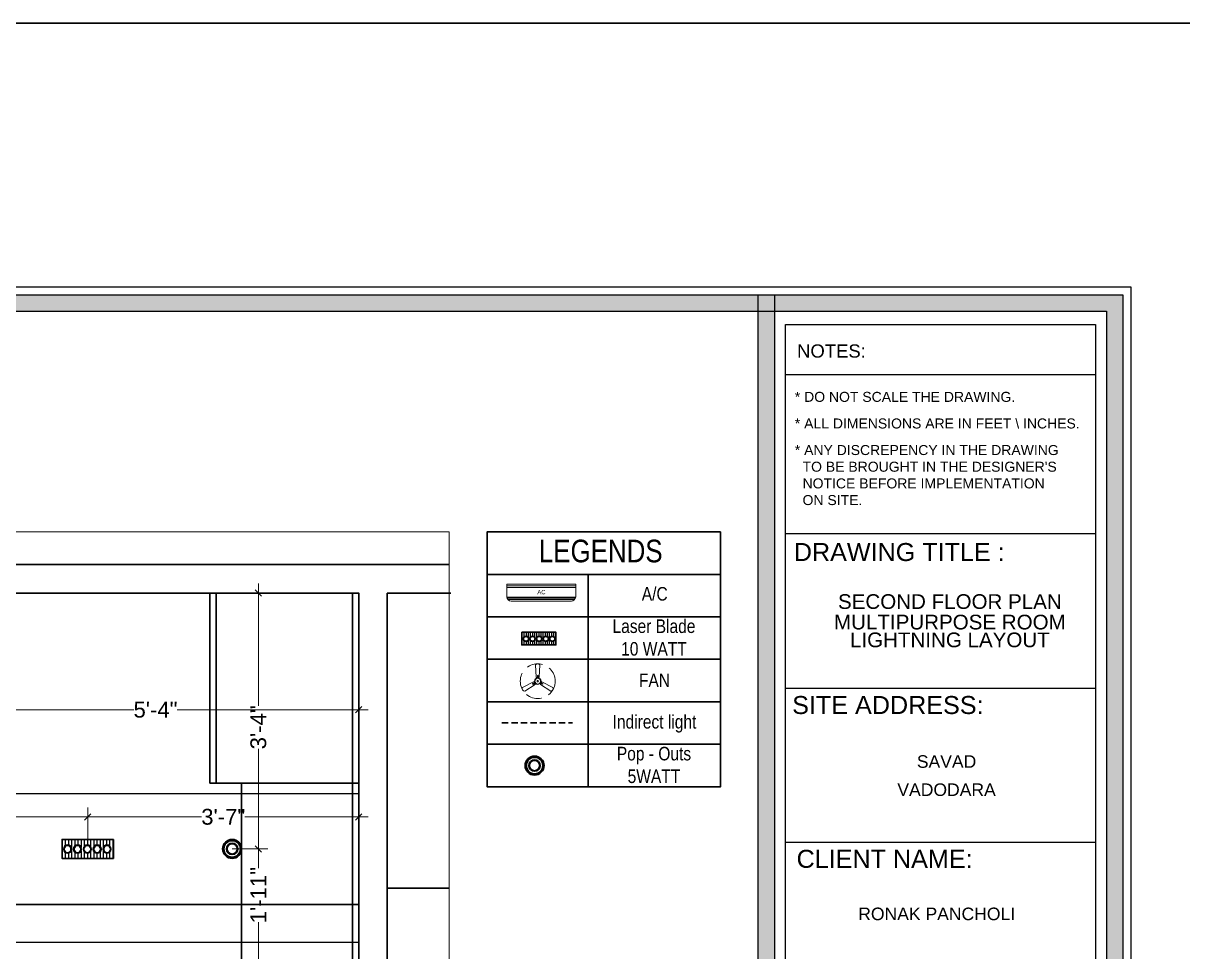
# Model space of a CAD drawing. Header units: millimetres. Extents: x 143362 to 145167, y -178521 to -176194.
# Drawn here: x 143614.9 to 143798.1, y -176340.7 to -176194.1 of the extents above; entities that cross this region are included whole.
import ezdxf
from ezdxf.enums import TextEntityAlignment as Align

# ---------------------------------------------------------------- set-up
doc = ezdxf.new("R2010")
doc.units = ezdxf.units.MM
doc.header["$MEASUREMENT"] = 0
doc.header["$PDMODE"] = 2
doc.linetypes.add('DASHED', pattern=[0.75, 0.5, -0.25])
doc.linetypes.add('DASHEDX2', pattern=[1.5, 1, -0.5])
doc.layers.get('Defpoints').update_dxf_attribs({"color": 220})
for name, color, linetype, lineweight in [('dim05', 1, 'Continuous', 13), ('Electrical', 84, 'Continuous', 30), ('FALSE CEILING', 6, 'Continuous', 30), ('FUR1', 22, 'Continuous', 0), ('FURNITURE', 32, 'Continuous', 9), ('furniture 1', 32, 'Continuous', 30), ('Labelling', 1, 'Continuous', 25), ('NAME PLATE', 7, 'Continuous', 25), ('SECOND FLOOR', 7, 'Continuous', 9), ('SECOND FLOOR  ( PLINE )', 251, 'Continuous', 30), ('wall', 7, 'Continuous', 30)]:
    doc.layers.add(name, color=color, linetype=linetype, lineweight=lineweight)
doc.layers.add('hatch', color=250, linetype='Continuous', lineweight=9, transparency=0.5)
doc.layers.add('XX~SLAB ( PLINE )', color=251, linetype='Continuous', plot=False)
doc.styles.add('Aerial', font='arial.ttf')
doc.styles.add('Arial', font='arial.ttf')
doc.styles.get("Standard").update_dxf_attribs({"font": 'arial.ttf', "height": 6})
doc.styles.add('style4', font='ARIALN.TTF')
doc.dimstyles.new('Cn_BT_9 ( BOLD )', dxfattribs={"dimtxt": 2.5, "dimasz": 1, "dimexe": 1.5, "dimexo": 0, "dimgap": 0.09, "dimtad": 0, "dimdec": 0, "dimzin": 3, "dimdsep": 46, "dimlunit": 4, "dimtxsty": 'Aerial', "dimblk": 'OBLIQUE', "dimcen": 0.09, "dimdle": 1.5, "dimclrd": 1, "dimclre": 1, "dimclrt": 5, "dimadec": 0, "dimazin": 0, "dimtfac": 0.75, "dimtdec": 0, "dimtofl": 0, "dimtmove": 0, "dimatfit": 3, "dimldrblk": 'OBLIQUE', "dimfxl": 0, "dimtolj": 1, "dimtzin": 0, "dimlwd": 15, "dimlwe": 15, "dimarcsym": 0})

# ---------------------------------------------------------------- blocks, each defined once
blk = doc.blocks.new('ceiling')
at = {"layer": 'FURNITURE', "color": 9, "lineweight": 30, "true_color": 0xc7c8ca}
blk.add_line((143113.89, -176876.42), (143095.39, -176876.42), dxfattribs=at)
at = {"layer": 'FURNITURE', "color": 9, "lineweight": 30, "ltscale": 10, "true_color": 0xc7c8ca}
for points in [[(143090.39, -176876.42), (143113.89, -176876.42), (143113.89, -176846.42), (143090.39, -176846.42)], [(143090.39, -176876.42), (143091.39, -176876.42), (143091.39, -176846.42), (143090.39, -176846.42)], [(143112.89, -176996.42), (143113.89, -176996.42), (143113.89, -176846.42), (143112.89, -176846.42)], [(143113.89, -176876.42), (143113.89, -176978.5), (143095.39, -176978.5), (143095.39, -176876.42)]]:
    blk.add_lwpolyline(points, close=True, dxfattribs=at)
blk = doc.blocks.new('LAYOUT FILE')
at = {"layer": 'NAME PLATE', "true_color": 0xd39e00}
h = blk.add_hatch(color=42, dxfattribs=at)
h.paths.add_polyline_path([(3346889.83, -513806.18), (3346889.83, -514260.7), (3347535.56, -514260.7), (3347535.56, -513806.18)])
h.paths.add_polyline_path([(3346894.36, -513810.71), (3347531.03, -513810.71), (3347531.03, -514256.17), (3346894.36, -514256.17)], flags=16)
blk.add_hatch(color=42, dxfattribs=at).paths.add_polyline_path([(3347433.6, -514256.17), (3347438.13, -514256.17), (3347438.13, -513806.18), (3347433.6, -513806.18)])
at = {"layer": 'NAME PLATE', "color": 42, "true_color": 0xd39e00}
for p, q in [((3347527.96, -513828.55), (3347441.2, -513828.55)), ((3347527.96, -513872.99), (3347441.2, -513872.99)), ((3347527.96, -513916.26), (3347441.2, -513916.26)), ((3347527.96, -513959.27), (3347441.2, -513959.27))]:
    blk.add_line(p, q, dxfattribs=at)
for points in [[(3346887.56, -513803.91), (3347537.83, -513803.91), (3347537.83, -514262.96), (3346887.56, -514262.96)], [(3346889.83, -513806.18), (3347535.56, -513806.18), (3347535.56, -514260.7), (3346889.83, -514260.7)], [(3347433.6, -514256.17), (3347433.6, -513806.18), (3347438.13, -513806.18), (3347438.13, -514256.17)], [(3346894.36, -513810.71), (3347531.03, -513810.71), (3347531.03, -514256.17), (3346894.36, -514256.17)], [(3347441.2, -514252.44), (3347441.2, -513814.44), (3347527.96, -513814.44), (3347527.96, -514252.44)]]:
    blk.add_lwpolyline(points, close=True, dxfattribs=at)
at = {"layer": 'NAME PLATE', "style": 'Arial'}
for s, height, p in [('NOTES:', 3.699, (3347454.07, -513823.73)), ('DRAWING TITLE : ', 5.0338, (3347474.01, -513880.61)), ('SITE ADDRESS:', 5.0338, (3347469.85, -513923.39)), ('CLIENT NAME:', 5.0338, (3347468.93, -513966.4))]:
    blk.add_text(s, height=height, dxfattribs=at).set_placement(p, align=Align.CENTER)
at = {"layer": 'NAME PLATE', "char_height": 2.7974, "width": 108.0765, "attachment_point": 1, "style": 'Arial'}
for s, insert in [('* DO NOT SCALE THE DRAWING.', (3347443.82, -513833.31, 0)), ('* ALL DIMENSIONS ARE IN FEET \\\\ INCHES.', (3347443.82, -513840.75, 0)), ("* ANY DISCREPENCY IN THE DRAWING \\P  TO BE BROUGHT IN THE DESIGNER'S\\P  NOTICE BEFORE IMPLEMENTATION \\P  ON SITE.", (3347443.82, -513848.18, 0))]:
    blk.add_mtext(s, dxfattribs=dict(at, insert=insert))
blk = doc.blocks.new('w')
at = {"layer": 'Electrical', "lineweight": 25, "true_color": 0x000000}
h = blk.add_hatch(dxfattribs=at)
h.set_pattern_fill('ANSI31', color=18, scale=4, angle=225)
h.set_pattern_definition([(270, (3371208.62173, -539867.7139), (0.5, -2e-16), [])])
h.paths.add_polyline_path([(3358215.1, -518899.88), (3358215.97, -518898.83, -0.675401), (3358216.43, -518897.69, -0.15536), (3358216.81, -518897.81), (3358217.43, -518897.06), (3358217.43, -518896.88), (3358209.34, -518896.88), (3358209.34, -518899.88)])
h.paths.add_polyline_path([(3358210.2, -518899.01, -1), (3358210.2, -518897.69, -1)], flags=16)
h.paths.add_polyline_path([(3358211.76, -518897.69, -1), (3358211.76, -518899.01, -1)], flags=16)
h.paths.add_polyline_path([(3358210.2, -518898.88, -1), (3358210.2, -518897.82, -1)], flags=0)
h.paths.add_polyline_path([(3358211.76, -518897.82, -1), (3358211.76, -518898.88, -1)], flags=0)
h.paths.add_polyline_path([(3358213.32, -518897.69, -1), (3358213.32, -518899.01, -1)], flags=16)
h.paths.add_polyline_path([(3358213.32, -518897.82, -1), (3358213.32, -518898.88, -1)], flags=0)
h.paths.add_polyline_path([(3358214.87, -518897.69, -1), (3358214.87, -518899.01, -1)], flags=16)
h.paths.add_polyline_path([(3358214.87, -518897.82, -1), (3358214.87, -518898.88, -1)], flags=0)
h.paths.add_polyline_path([(3358215.97, -518898.83), (3358215.1, -518899.88), (3358217.43, -518899.88), (3358217.43, -518897.06), (3358216.81, -518897.81, -0.731062), (3358216.43, -518899.01, -0.193744)], flags=17)
at = {"layer": 'Electrical', "color": 240, "true_color": 0xed1f24}
blk.add_lwpolyline([(3358217.43, -518899.88), (3358209.34, -518899.88), (3358209.34, -518896.88), (3358217.43, -518896.88)], close=True, dxfattribs=at)
at = {"layer": 'Electrical', "color": 18, "lineweight": 25, "true_color": 0x000000}
for centre, radius in [((3358210.2, -518898.35), 0.662), ((3358211.76, -518898.35), 0.662), ((3358213.32, -518898.35), 0.662), ((3358214.87, -518898.35), 0.662), ((3358216.43, -518898.35), 0.662), ((3358210.2, -518898.35), 0.53), ((3358211.76, -518898.35), 0.53), ((3358213.32, -518898.35), 0.53), ((3358214.87, -518898.35), 0.53), ((3358216.43, -518898.35), 0.53)]:
    blk.add_circle(centre, radius, dxfattribs=at)
blk = doc.blocks.new('_Oblique')
at = {"layer": 'wall', "color": 0, "lineweight": -2}
blk.add_line((-0.5, -0.5), (0.5, 0.5), dxfattribs=at)
blk = doc.blocks.new('*D187')
at = {"layer": 'Defpoints', "color": 0, "ltscale": 10, "transparency": 16777216}
for p in [(143625.13, -176319.4), (143582.33, -176322.96, -0.88), (143625.13, -176322.96, -0.88)]:
    blk.add_point(p, dxfattribs=at)
at = {"layer": 'FURNITURE', "color": 1, "lineweight": 15, "ltscale": 10, "transparency": 16777216}
for p, q in [((143582.33, -176322.96), (143582.33, -176317.9)), ((143625.13, -176322.96), (143625.13, -176317.9)), ((143580.83, -176319.4), (143600.31, -176319.4)), ((143626.63, -176319.4), (143607.14, -176319.4))]:
    blk.add_line(p, q, dxfattribs=at)
at = {"layer": 'FURNITURE', "color": 1, "lineweight": 15, "ltscale": 10, "transparency": 16777216, "rotation": 180}
blk.add_blockref('_Oblique', (143582.33, -176319.4), dxfattribs=at)
at = {"layer": 'FURNITURE', "color": 1, "lineweight": 15, "ltscale": 10, "transparency": 16777216}
blk.add_blockref('_Oblique', (143625.13, -176319.4), dxfattribs=at)
at = {"layer": 'FURNITURE', "color": 5, "ltscale": 10, "transparency": 16777216, "insert": (143603.73, -176319.4), "char_height": 2.5, "attachment_point": 5, "style": 'Aerial'}
blk.add_mtext('\\A1;3\'-7"', dxfattribs=at)
blk = doc.blocks.new('*D188')
at = {"layer": 'Defpoints', "color": 0, "ltscale": 10, "transparency": 16777216}
for p in [(143667.93, -176319.4), (143625.13, -176322.96, -0.88), (143667.93, -176324.46, -0.88)]:
    blk.add_point(p, dxfattribs=at)
at = {"layer": 'FURNITURE', "color": 1, "lineweight": 15, "ltscale": 10, "transparency": 16777216}
for p, q in [((143625.13, -176322.96), (143625.13, -176317.9)), ((143667.93, -176324.46), (143667.93, -176317.9)), ((143623.63, -176319.4), (143643.11, -176319.4)), ((143669.43, -176319.4), (143649.94, -176319.4))]:
    blk.add_line(p, q, dxfattribs=at)
at = {"layer": 'FURNITURE', "color": 1, "lineweight": 15, "ltscale": 10, "transparency": 16777216, "rotation": 180}
blk.add_blockref('_Oblique', (143625.13, -176319.4), dxfattribs=at)
at = {"layer": 'FURNITURE', "color": 1, "lineweight": 15, "ltscale": 10, "transparency": 16777216}
blk.add_blockref('_Oblique', (143667.93, -176319.4), dxfattribs=at)
at = {"layer": 'FURNITURE', "color": 5, "ltscale": 10, "transparency": 16777216, "insert": (143646.53, -176319.4), "char_height": 2.5, "attachment_point": 5, "style": 'Aerial'}
blk.add_mtext('\\A1;3\'-7"', dxfattribs=at)
blk = doc.blocks.new('3we')
at = {"layer": 'Electrical', "color": 18, "ltscale": 8, "true_color": 0x000000}
for radius in [1.5, 1.3, 0.904, 0.804]:
    blk.add_circle((56069.75, 46700.94), radius, dxfattribs=at)
blk = doc.blocks.new('*D196')
at = {"layer": 'Defpoints', "color": 0, "ltscale": 10, "transparency": 16777216}
for p in [(143647.93, -176324.46, -1.01), (143652.08, -176324.46), (143647.93, -176347.07)]:
    blk.add_point(p, dxfattribs=at)
at = {"layer": 'FURNITURE', "color": 1, "lineweight": 15, "ltscale": 10, "transparency": 16777216}
for p, q in [((143652.08, -176322.96), (143652.08, -176327.5)), ((143647.93, -176324.46), (143653.58, -176324.46)), ((143652.08, -176348.57), (143652.08, -176336.03)), ((143647.93, -176347.07), (143653.58, -176347.07))]:
    blk.add_line(p, q, dxfattribs=at)
for p, rotation in [((143652.08, -176324.46), 90), ((143652.08, -176347.07), 270)]:
    blk.add_blockref('_Oblique', p, dxfattribs=dict(at, rotation=rotation))
at = {"layer": 'FURNITURE', "color": 5, "ltscale": 10, "transparency": 16777216, "insert": (143652.08, -176331.76), "char_height": 2.5, "attachment_point": 5, "rotation": 90, "style": 'Aerial'}
blk.add_mtext('\\A1;1\'-11"', dxfattribs=at)
blk = doc.blocks.new('*D197')
at = {"layer": 'Defpoints', "color": 0, "ltscale": 10, "transparency": 16777216}
for p in [(143650.86, -176284.07), (143652.08, -176284.07), (143647.93, -176324.46, -1.01)]:
    blk.add_point(p, dxfattribs=at)
at = {"layer": 'FURNITURE', "color": 1, "lineweight": 15, "ltscale": 10, "transparency": 16777216}
for p, q in [((143652.08, -176282.57), (143652.08, -176301.85)), ((143650.86, -176284.07), (143653.58, -176284.07)), ((143652.08, -176325.96), (143652.08, -176308.68)), ((143647.93, -176324.46), (143653.58, -176324.46))]:
    blk.add_line(p, q, dxfattribs=at)
for p, rotation in [((143652.08, -176284.07), 90), ((143652.08, -176324.46), 270)]:
    blk.add_blockref('_Oblique', p, dxfattribs=dict(at, rotation=rotation))
at = {"layer": 'FURNITURE', "color": 5, "ltscale": 10, "transparency": 16777216, "insert": (143652.08, -176305.26), "char_height": 2.5, "attachment_point": 5, "rotation": 90, "style": 'Aerial'}
blk.add_mtext('\\A1;3\'-4"', dxfattribs=at)
blk = doc.blocks.new('zw$7A8B')
at = {"layer": 'Electrical', "lineweight": 9}
for p, q in [((0, 12), (0, 2.9)), ((0.28, 2.07), (47.72, 2.07)), ((0.81, 1.24), (47.19, 1.24)), ((3.04, 0), (44.96, 0))]:
    blk.add_line(p, q, dxfattribs=at)
at = {"layer": 'Electrical', "lineweight": 9, "ltscale": 2}
for p, q in [((0, 12), (48, 12)), ((0, 2.9), (0, 12)), ((48, 12), (48, 2.9)), ((48, 2.9), (0, 2.9))]:
    blk.add_line(p, q, dxfattribs=at)
at = {"layer": 'Electrical', "lineweight": 9, "ltscale": 15}
for p, q in [((0, 10.69), (48, 10.69)), ((0, 9.53), (48, 9.53))]:
    blk.add_line(p, q, dxfattribs=at)
at = {"layer": 'Electrical', "lineweight": 9}
for centre, start, end in [((3.61, 3.64), 191.54791, 261.14859), ((44.39, 3.64), 278.85141, 348.45209)]:
    blk.add_arc(centre, 3.68, start, end, dxfattribs=at)
at = {"layer": 'Electrical', "ltscale": 10, "insert": (21.28, 7.81), "char_height": 2.929, "width": 6.7046, "attachment_point": 1}
blk.add_mtext('AC', dxfattribs=at)
blk = doc.blocks.new('li')
at = {"layer": 'Electrical', "lineweight": 25, "true_color": 0x000000}
h = blk.add_hatch(dxfattribs=at)
h.set_pattern_fill('ANSI31', color=18, scale=1.869852, angle=225)
h.set_pattern_definition([(270, (40635.46509, -51051.5062), (0.2337314993, -1e-16), [])])
h.paths.add_polyline_path([(34561.47, -41249.82), (34561.88, -41249.33, -0.675401), (34562.09, -41248.79, -0.15536), (34562.27, -41248.85), (34562.56, -41248.5), (34562.56, -41248.42), (34558.78, -41248.42), (34558.78, -41249.82)])
h.paths.add_polyline_path([(34559.19, -41249.41, -1), (34559.19, -41248.79, -1)], flags=16)
h.paths.add_polyline_path([(34559.91, -41248.79, -1), (34559.91, -41249.41, -1)], flags=16)
h.paths.add_polyline_path([(34559.19, -41249.35, -1), (34559.19, -41248.86, -1)], flags=0)
h.paths.add_polyline_path([(34559.91, -41248.86, -1), (34559.91, -41249.35, -1)], flags=0)
h.paths.add_polyline_path([(34560.64, -41248.79, -1), (34560.64, -41249.41, -1)], flags=16)
h.paths.add_polyline_path([(34560.64, -41248.86, -1), (34560.64, -41249.35, -1)], flags=0)
h.paths.add_polyline_path([(34561.37, -41248.79, -1), (34561.37, -41249.41, -1)], flags=16)
h.paths.add_polyline_path([(34561.37, -41248.86, -1), (34561.37, -41249.35, -1)], flags=0)
h.paths.add_polyline_path([(34561.88, -41249.33), (34561.47, -41249.82), (34562.56, -41249.82), (34562.56, -41248.5), (34562.27, -41248.85, -0.731062), (34562.09, -41249.41, -0.193744)], flags=17)
at = {"layer": 'Electrical', "color": 240, "true_color": 0xed1f24}
blk.add_lwpolyline([(34562.56, -41249.82), (34558.78, -41249.82), (34558.78, -41248.42), (34562.56, -41248.42)], close=True, dxfattribs=at)
at = {"layer": 'Electrical', "color": 18, "lineweight": 25, "true_color": 0x000000}
for centre, radius in [((34559.19, -41249.1), 0.31), ((34559.19, -41249.1), 0.248), ((34559.91, -41249.1), 0.31), ((34559.91, -41249.1), 0.248), ((34560.64, -41249.1), 0.31), ((34560.64, -41249.1), 0.248), ((34561.37, -41249.1), 0.31), ((34561.37, -41249.1), 0.248), ((34562.09, -41249.1), 0.31), ((34562.09, -41249.1), 0.248)]:
    blk.add_circle(centre, radius, dxfattribs=at)
blk = doc.blocks.new('*D316')
at = {"layer": 'Defpoints', "color": 0, "ltscale": 10, "transparency": 16777216}
for p in [(143667.93, -176302.49), (143603.73, -176306.69, -0.88), (143667.93, -176306.69, -0.13)]:
    blk.add_point(p, dxfattribs=at)
at = {"layer": 'FURNITURE', "color": 1, "lineweight": 15, "ltscale": 10, "transparency": 16777216}
for p, q in [((143603.73, -176306.69), (143603.73, -176300.99)), ((143667.93, -176306.69), (143667.93, -176300.99)), ((143602.23, -176302.49), (143632.41, -176302.49)), ((143669.43, -176302.49), (143639.24, -176302.49))]:
    blk.add_line(p, q, dxfattribs=at)
at = {"layer": 'FURNITURE', "color": 1, "lineweight": 15, "ltscale": 10, "transparency": 16777216, "rotation": 180}
blk.add_blockref('_Oblique', (143603.73, -176302.49), dxfattribs=at)
at = {"layer": 'FURNITURE', "color": 1, "lineweight": 15, "ltscale": 10, "transparency": 16777216}
blk.add_blockref('_Oblique', (143667.93, -176302.49), dxfattribs=at)
at = {"layer": 'FURNITURE', "color": 5, "ltscale": 10, "transparency": 16777216, "insert": (143635.83, -176302.49), "char_height": 2.5, "attachment_point": 5, "style": 'Aerial'}
blk.add_mtext('\\A1;5\'-4"', dxfattribs=at)

msp = doc.modelspace()

# ---------------------------------------------------------------- linework, layer by layer
at = {"layer": 'Electrical', "color": 0}
for p, q in [((143688.2, -176281.1), (143725.08, -176281.1)), ((143704.2, -176281.1), (143704.2, -176314.63)), ((143688.2, -176287.81), (143725.08, -176287.81)), ((143688.2, -176294.51), (143725.08, -176294.51)), ((143688.2, -176301.22), (143725.08, -176301.22)), ((143688.2, -176307.93), (143725.08, -176307.93))]:
    msp.add_line(p, q, dxfattribs=at)
at = {"layer": 'Electrical', "lineweight": 15, "ltscale": 20}
for p, q in [((143695.88, -176295.4), (143695.98, -176297.36)), ((143696.44, -176297.36), (143696.54, -176295.4)), ((143695.56, -176298.08), (143693.82, -176298.97)), ((143694.15, -176299.54), (143695.79, -176298.48)), ((143695.41, -176298.36), (143695.73, -176298.18)), ((143695.79, -176298.28), (143695.47, -176298.47)), ((143696.15, -176297.46), (143696.15, -176297.08)), ((143696.27, -176297.09), (143696.27, -176297.46)), ((143696.62, -176298.48), (143698.27, -176299.54)), ((143696.95, -176298.46), (143696.63, -176298.28)), ((143696.68, -176298.18), (143697.01, -176298.37)), ((143698.6, -176298.97), (143696.85, -176298.08))]:
    msp.add_line(p, q, dxfattribs=at)
at = {"layer": 'Electrical', "color": 0}
msp.add_lwpolyline([(143725.08, -176274.4), (143688.2, -176274.4), (143688.2, -176314.63), (143725.08, -176314.63)], close=True, dxfattribs=at)
at = {"layer": 'Electrical', "linetype": 'DASHED', "lineweight": 15, "ltscale": 5}
msp.add_circle((143696.21, -176297.97), 2.76, dxfattribs=at)
at = {"layer": 'Electrical', "lineweight": 15, "ltscale": 20}
for centre, major_axis, start_param, end_param in [((143696.21, -176295.59), (0.269, 0.269), -0.272136, 1.842967), ((143695.46, -176298.4), (0.0433, -0.0433), 3.199655, 5.648809), ((143695.56, -176298.14), (0.044, -0.044), 0.978238, 2.373008), ((143695.9, -176298.15), (0.196, -0.196), 3.855511, 4.241762), ((143696.21, -176297.97), (0.366, -0.366), 3.14161, 9.424795), ((143696.21, -176297.97), (0.325, -0.325), 1.749190548672175e-05, 6.283202799085073), ((143695.9, -176298.15), (0.196, -0.196), 4.659452, 5.045703), ((143695.74, -176298.45), (0.044, 0.044), -1.325776, 0.068994), ((143696.03, -176297.33), (0.044, 0.044), 2.863014, 4.257784), ((143696.21, -176297.62), (0.196, -0.196), 2.565057, 2.951308), ((143696.21, -176297.97), (0.0814, 0.0814), 1.570814, 7.853999), ((143696.21, -176297.11), (0.0433, 0.0433), -0.465536, 1.983618), ((143696.21, -176297.62), (0.196, 0.196), 0.19032, 0.57657), ((143696.38, -176297.33), (0.044, -0.044), 5.167028, 6.561799), ((143696.68, -176298.45), (0.044, -0.044), 3.072633, 4.467404), ((143696.52, -176298.15), (0.196, 0.196), 4.37911, 4.765361), ((143696.52, -176298.15), (0.196, 0.196), 5.183051, 5.569301), ((143696.85, -176298.14), (0.044, -0.044), 2.339416, 3.734186), ((143696.96, -176298.4), (0.0433, 0.0433), 3.723254, 6.172408), ((143694.15, -176299.16), (0.269, -0.269), 3.393055, 5.508159), ((143698.27, -176299.16), (0.269, -0.269), 5.48745, 7.602554)]:
    msp.add_ellipse(centre, major_axis=major_axis, ratio=1, start_param=start_param, end_param=end_param, dxfattribs=at)
at = {"layer": 'FALSE CEILING', "lineweight": 25}
for points, elevation in [([(143667.93, -176426.07), (143667.93, -176284.07), (143453.93, -176284.07), (143453.93, -176426.07)], -0.13), ([(143667.93, -176315.69), (143667.93, -176333.23), (143453.93, -176333.23), (143453.93, -176315.69)], -0.88), ([(143667.93, -176333.23), (143667.93, -176339.23), (143453.93, -176339.23), (143453.93, -176333.23)], -0.88)]:
    msp.add_lwpolyline(points, close=True, dxfattribs=dict(at, elevation=elevation))
at = {"layer": 'FURNITURE', "lineweight": 30}
for p, q in [((143682.48, -176284.07, -0.13), (143672.43, -176284.07, -0.13)), ((143672.43, -176284.07, -0.13), (143672.43, -176330.65, -0.13)), ((143672.43, -176330.65, -0.13), (143682.2, -176330.66, -0.13)), ((143682.2, -176330.66, -0.13), (143672.43, -176330.66, -0.13)), ((143672.43, -176330.66, -0.13), (143672.43, -176434.07, -0.13))]:
    msp.add_line(p, q, dxfattribs=at)
at = {"layer": 'FURNITURE', "color": 3, "linetype": 'DASHEDX2', "lineweight": 30}
msp.add_line((143690.56, -176304.57), (143701.69, -176304.57), dxfattribs=at)
at = {"layer": 'FURNITURE', "color": 3, "lineweight": 30, "ltscale": 10}
msp.add_lwpolyline([(143362.02, -176194.06), (144504.68, -176194.06), (144504.68, -177339.53), (143362.02, -177339.53)], close=True, dxfattribs=at)
at = {"layer": 'Labelling', "lineweight": 0, "ltscale": 10}
for p, q in [((143682.2, -176274.4), (143434.05, -176274.4)), ((143682.2, -176444.32), (143682.2, -176274.4))]:
    msp.add_line(p, q, dxfattribs=at)
at = {"layer": 'SECOND FLOOR'}
for p, q in [((143444.93, -176279.57, -0.13), (143682.2, -176279.57, -0.13)), ((143453.93, -176284.07, -0.13), (143667.93, -176284.07, -0.13)), ((143667.93, -176284.07, -0.13), (143667.93, -176434.07, -0.13)), ((143672.43, -176284.07, -0.13), (143682.48, -176284.07, -0.13)), ((143672.43, -176434.07, -0.13), (143672.43, -176284.07, -0.13))]:
    msp.add_line(p, q, dxfattribs=at)
at = {"layer": 'SECOND FLOOR  ( PLINE )'}
for p, q in [((143597.93, -176279.57, -0.13), (143682.2, -176279.57, -0.13)), ((143667.93, -176284.07, -0.13), (143597.93, -176284.07, -0.13)), ((143667.93, -176434.07, -0.13), (143667.93, -176284.07, -0.13)), ((143682.47, -176284.07, -0.13), (143672.43, -176284.07, -0.13)), ((143672.43, -176284.07, -0.13), (143672.43, -176434.07, -0.13))]:
    msp.add_line(p, q, dxfattribs=at)
at = {"layer": 'XX~SLAB ( PLINE )'}
msp.add_line((143440.43, -176279.57, -0.13), (143682.2, -176279.57, -0.13), dxfattribs=at)

# ---------------------------------------------------------------- block references
at = {"xscale": 0.2270026752576874, "yscale": 0.2270026752576874, "zscale": 0.2270026752576874}
msp.add_blockref('zw$7A8B', (143691.31, -176285.35), dxfattribs=at)
at = {"layer": 'dim05'}
for p in [(87625.96, -223012.24), (87578.18, -223025.4, -1.01)]:
    msp.add_blockref('3we', p, dxfattribs=at)
at = {"layer": 'FURNITURE', "lineweight": 30}
msp.add_blockref('ceiling', (554.04, 562.35), dxfattribs=at)
at = {"layer": 'furniture 1', "xscale": 1.428492497553112, "yscale": 1.428492497553112, "zscale": 1.428492497553112, "rotation": 180}
msp.add_blockref('li', (193066.05, -235215.31), dxfattribs=at)
at = {"layer": 'hatch', "lineweight": 30, "xscale": -1, "rotation": 180}
msp.add_blockref('w', (-3214588.26, -695222.83, -0.88), dxfattribs=at)
at = {"layer": 'NAME PLATE', "lineweight": 0, "xscale": 0.5647713893891101, "yscale": 0.5647713893891101, "zscale": 0.5647713893891101}
msp.add_blockref('LAYOUT FILE', (-1746803.68, 113946.07, 0.13), dxfattribs=at)

# ---------------------------------------------------------------- texts
at = {"layer": 'FUR1', "color": 1, "attachment_point": 5, "style": 'style4'}
for s, heights, insert, char_height in [('LEGENDS', [2.56], (143706.16, -176277.44), 3.571), ('A/C', [2.56], (143714.69, -176284.19), 2.143), ('Laser Blade\\P10 WATT', [9.34], (143714.57, -176291.09, -0.72), 2.1427), ('FAN', [2.56], (143714.65, -176297.83), 2.143), ('Indirect light', [2.56], (143714.65, -176304.7), 2.1427), ('Pop - Outs\\P5WATT', [9.34], (143714.57, -176311.21, -0.72), 2.143)]:
    msp.add_mtext_dynamic_manual_height_columns(s, width=48.3213, gutter_width=0.668, heights=heights, dxfattribs=dict(at, insert=insert, char_height=char_height))
at = {"layer": 'NAME PLATE', "style": 'Arial'}
for s, height, p in [('SECOND FLOOR PLAN', 2.323, (143761.31, -176286.56, 0.13)), ('MULTIPURPOSE ROOM', 2.323, (143761.31, -176289.8, 0.13)), ('LIGHTNING LAYOUT', 2.323, (143761.31, -176292.61, 0.13)), (' SAVAD ', 1.983, (143760.79, -176311.65, 0.13)), ('VADODARA', 1.983, (143760.79, -176316.1, 0.13)), ('RONAK PANCHOLI    ', 1.9832, (143760.77, -176335.71, 0.13))]:
    msp.add_text(s, height=height, dxfattribs=at).set_placement(p, align=Align.CENTER)

# ---------------------------------------------------------------- dimensions: what is measured, and where the dimension line sits
at = {"layer": 'FURNITURE', "ltscale": 10}
for base, p1, p2, picture, middle in [((143652.08, -176284.07), (143647.93, -176324.46, -1.01), (143650.86, -176284.07), '*D197', (143652.08, -176305.26)), ((143652.08, -176324.46), (143647.93, -176347.07), (143647.93, -176324.46, -1.01), '*D196', (143652.08, -176331.76))]:
    dim = msp.add_linear_dim(base=base, p1=p1, p2=p2, angle=90, dimstyle='Cn_BT_9 ( BOLD )', override={"dimtmove": 1}, dxfattribs=at)
    dim.commit()
    dim.dimension.update_dxf_attribs({"geometry": picture, "text_midpoint": middle, "dimtype": 160})
for base, p1, p2, picture, middle in [((143667.93, -176302.49), (143603.73, -176306.69, -0.88), (143667.93, -176306.69, -0.13), '*D316', (143635.83, -176302.49)), ((143625.13, -176319.4), (143582.33, -176322.96, -0.88), (143625.13, -176322.96, -0.88), '*D187', (143603.73, -176319.4)), ((143667.93, -176319.4), (143625.13, -176322.96, -0.88), (143667.93, -176324.46, -0.88), '*D188', (143646.53, -176319.4))]:
    dim = msp.add_linear_dim(base=base, p1=p1, p2=p2, dimstyle='Cn_BT_9 ( BOLD )', override={"dimtmove": 1}, dxfattribs=at)
    dim.commit()
    dim.dimension.update_dxf_attribs({"geometry": picture, "text_midpoint": middle})

doc.saveas('drawing.dxf')
